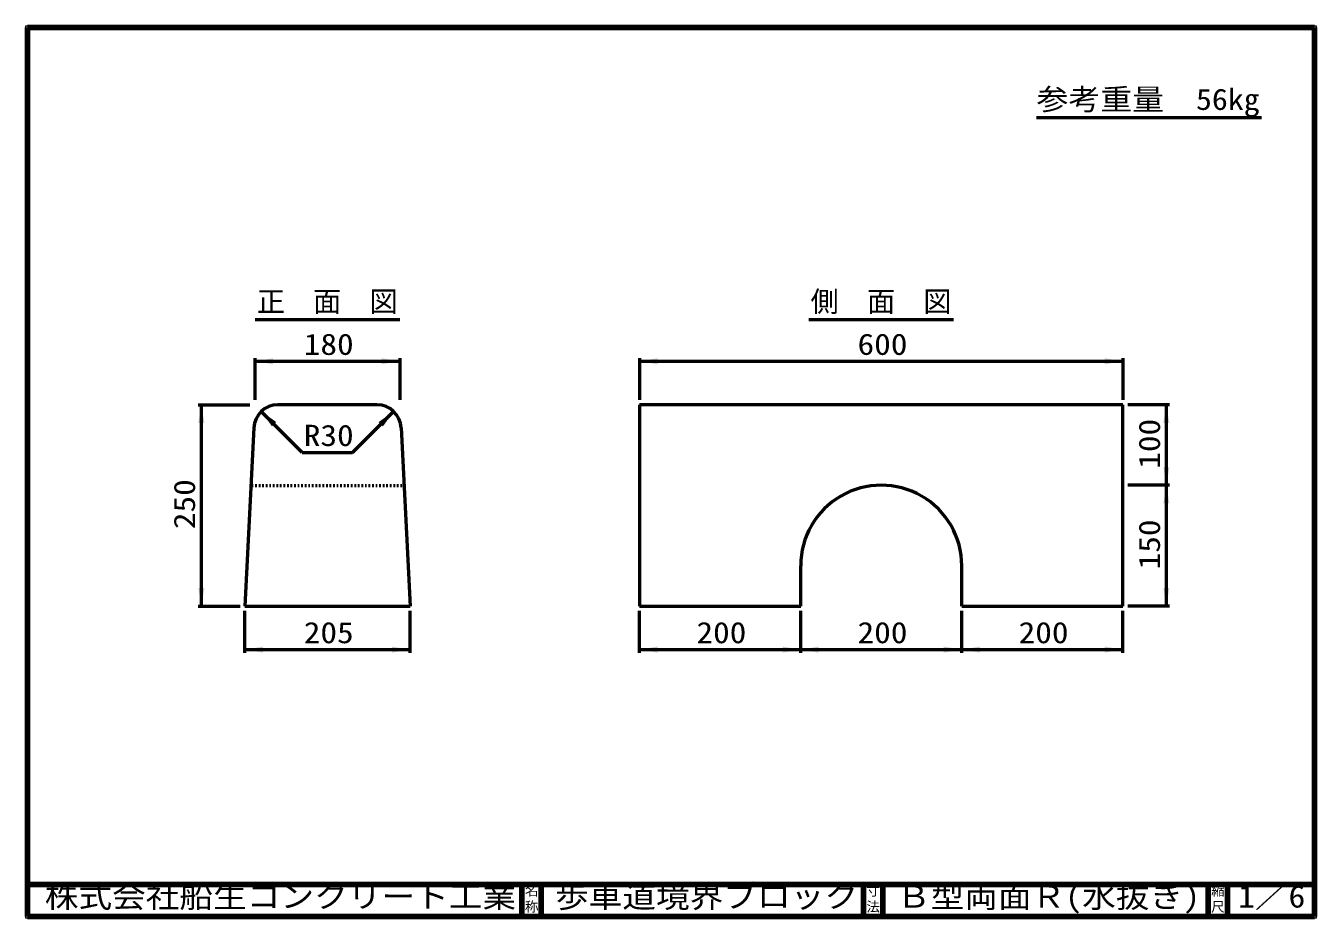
# Model space of a CAD drawing. Units: millimetres, scale not verified, with parts at other scales. Extents: x 100 to 4105, y 100 to 2870.
import ezdxf
from ezdxf.enums import TextEntityAlignment as Align

# ---------------------------------------------------------------- set-up
doc = ezdxf.new("R2010")
doc.units = ezdxf.units.MM
doc.header["$LTSCALE"] = 5
doc.linetypes.add('USER1', pattern=[2.2, 1, -1.2])
doc.layers.add('V-nasSTD', color=7, linetype='Continuous', lineweight=50)
doc.styles.add('ＭＳ ゴシック', font='')
doc.styles.get('ＭＳ ゴシック').set_extended_font_data('MS Gothic')

msp = doc.modelspace()

# ---------------------------------------------------------------- hatches: boundary and pattern name
at = {"layer": 'V-nasSTD'}
for points in [[(867.5, 1819.375), (811.25, 1828.75), (867.5, 1838.125)], [(1205, 1819.375), (1261.25, 1828.75), (1205, 1838.125)], [(2061.25, 1819.375), (2005, 1828.75), (2061.25, 1838.125)], [(3448.75, 1819.375), (3505, 1828.75), (3448.75, 1838.125)], [(654.375, 1637.5), (645, 1693.75), (635.625, 1637.5)], [(3630.625, 1637.5), (3640, 1693.75), (3649.375, 1637.5)], [(864.047, 1626.687), (830.902, 1673.091), (877.306, 1639.945)], [(1208.453, 1626.687), (1241.598, 1673.091), (1195.194, 1639.945)], [(3630.625, 1500), (3640, 1443.75), (3649.375, 1500)], [(3630.625, 1387.5), (3640, 1443.75), (3649.375, 1387.5)], [(654.375, 1125), (645, 1068.75), (635.625, 1125)], [(3630.625, 1125), (3640, 1068.75), (3649.375, 1125)], [(836.25, 943.125), (780, 933.75), (836.25, 924.375)], [(1236.25, 943.125), (1292.5, 933.75), (1236.25, 924.375)], [(2061.25, 943.125), (2005, 933.75), (2061.25, 924.375)], [(2448.75, 943.125), (2505, 933.75), (2448.75, 924.375)], [(2561.25, 943.125), (2505, 933.75), (2561.25, 924.375)], [(2948.75, 943.125), (3005, 933.75), (2948.75, 924.375)], [(3061.25, 943.125), (3005, 933.75), (3061.25, 924.375)], [(3448.75, 943.125), (3505, 933.75), (3448.75, 924.375)]]:
    msp.add_hatch(color=256, dxfattribs=at).paths.add_polyline_path(points)

# ---------------------------------------------------------------- linework, layer by layer
at = {"layer": 'V-nasSTD', "lineweight": 100}
for p, q in [((105, 2865), (105, 105)), ((4100, 2865), (105, 2865)), ((4100, 105), (4100, 2865)), ((105, 205), (4100, 205)), ((1640, 205), (1640, 105)), ((1700, 205), (1700, 105)), ((2700, 205), (2700, 105)), ((2760, 205), (2760, 105)), ((3770, 205), (3770, 105)), ((3830, 205), (3830, 105)), ((105, 105), (4100, 105))]:
    msp.add_line(p, q, dxfattribs=at)
at = {"layer": 'V-nasSTD'}
for p, q in [((3935, 2584.806), (3237, 2584.806)), ((811.875, 1958.75), (1260.625, 1958.75)), ((2530.625, 1958.75), (2979.375, 1958.75)), ((811.25, 1838.75), (811.25, 1708.75)), ((811.25, 1828.75), (1261.25, 1828.75)), ((1261.25, 1838.75), (1261.25, 1708.75)), ((2005, 1838.75), (2005, 1708.75)), ((2005, 1828.75), (3505, 1828.75)), ((3505, 1838.75), (3505, 1708.75)), ((635, 1693.75), (795, 1693.75)), ((645, 1068.75), (645, 1693.75)), ((1189.906, 1693.75), (882.594, 1693.75)), ((2005, 1693.75), (2005, 1068.75)), ((3505, 1693.75), (2005, 1693.75)), ((3505, 1068.75), (3505, 1693.75)), ((3650, 1693.75), (3520, 1693.75)), ((3640, 1443.75), (3640, 1693.75)), ((958.181, 1545.812), (830.902, 1673.091)), ((1114.319, 1545.812), (1241.598, 1673.091)), ((807.687, 1622.495), (780, 1068.75)), ((1264.813, 1622.495), (1292.5, 1068.75)), ((958.181, 1545.812), (1114.319, 1545.812)), ((3650, 1443.75), (3520, 1443.75)), ((3640, 1068.75), (3640, 1443.75)), ((2505, 1068.75), (2505, 1193.75)), ((3005, 1068.75), (3005, 1193.75)), ((635, 1068.75), (765, 1068.75)), ((780, 1068.75), (1292.5, 1068.75)), ((780, 923.75), (780, 1053.75)), ((1292.5, 923.75), (1292.5, 1053.75)), ((2005, 1068.75), (2505, 1068.75)), ((2005, 923.75), (2005, 1053.75)), ((2505, 923.75), (2505, 1053.75)), ((3005, 1068.75), (3505, 1068.75)), ((3005, 923.75), (3005, 1053.75)), ((3505, 923.75), (3505, 1053.75)), ((3650, 1068.75), (3520, 1068.75)), ((780, 933.75), (1292.5, 933.75)), ((2005, 933.75), (2505, 933.75)), ((2505, 933.75), (3005, 933.75)), ((3005, 933.75), (3505, 933.75))]:
    msp.add_line(p, q, dxfattribs=at)
at = {"layer": 'V-nasSTD', "linetype": 'USER1'}
msp.add_line((800.92, 1443.3), (1273.772, 1443.3), dxfattribs=at)
at = {"layer": 'V-nasSTD', "lineweight": 13}
msp.add_lwpolyline([(100, 100), (100, 2870), (4105, 2870), (4105, 100)], close=True, dxfattribs=at)
at = {"layer": 'V-nasSTD'}
for centre, radius, start, end in [((882.594, 1618.75), 75, 90, 177.13759), ((1189.906, 1618.75), 75, 2.86241, 90), ((2755, 1193.981), 250, 359.94709, 180.05291)]:
    msp.add_arc(centre, radius, start, end, dxfattribs=at)

# ---------------------------------------------------------------- texts
at = {"layer": 'V-nasSTD', "style": 'ＭＳ ゴシック', "width": 1.1}
for s, height, p in [('参考重量\u300056kg', 65.98, (3237, 2674.806)), ('株式会社船生コンクリート工業', 69.65, (158.75, 202.5)), ('歩車道境界ブロック', 69.65, (1742.5, 202.5)), ('Ｂ型両面Ｒ(水抜き)', 69.65, (2803.75, 202.5)), ('1／6', 69.65, (3862.5, 202.582))]:
    msp.add_text(s, height=height, dxfattribs=at).set_placement(p, align=Align.TOP_LEFT)
at = {"layer": 'V-nasSTD', "style": 'ＭＳ ゴシック'}
for s, height, p in [('正\u3000面\u3000図', 64.15, (816.875, 2046.25)), ('側\u3000面\u3000図', 64.15, (2535.625, 2046.25)), ('名', 30.79, (1648.982, 200.999)), ('寸', 30.79, (2708.982, 200.999)), ('縮', 30.79, (3778.982, 200.999)), ('称', 30.79, (1648.976, 151.01)), ('法', 30.79, (2708.976, 151.01)), ('尺', 30.79, (3778.976, 151.01))]:
    msp.add_text(s, height=height, dxfattribs=at).set_placement(p, align=Align.TOP_LEFT)
at = {"layer": 'V-nasSTD', "style": 'ＭＳ ゴシック', "width": 1.15}
for s, p in [('180', (962.75, 1828.75)), ('600', (2681.5, 1828.75)), ('R30', (962.75, 1545.812)), ('205', (962.75, 933.75)), ('200', (2181.5, 933.75)), ('200', (2681.5, 933.75)), ('200', (3181.5, 933.75))]:
    msp.add_text(s, height=65.98, dxfattribs=at).set_placement(p, align=Align.BOTTOM_LEFT)
for s, p in [('100', (3640, 1495.25)), ('250', (645, 1307.75)), ('150', (3640, 1182.75))]:
    msp.add_text(s, height=65.98, rotation=90, dxfattribs=at).set_placement(p, align=Align.BOTTOM_LEFT)

doc.saveas('drawing.dxf')
